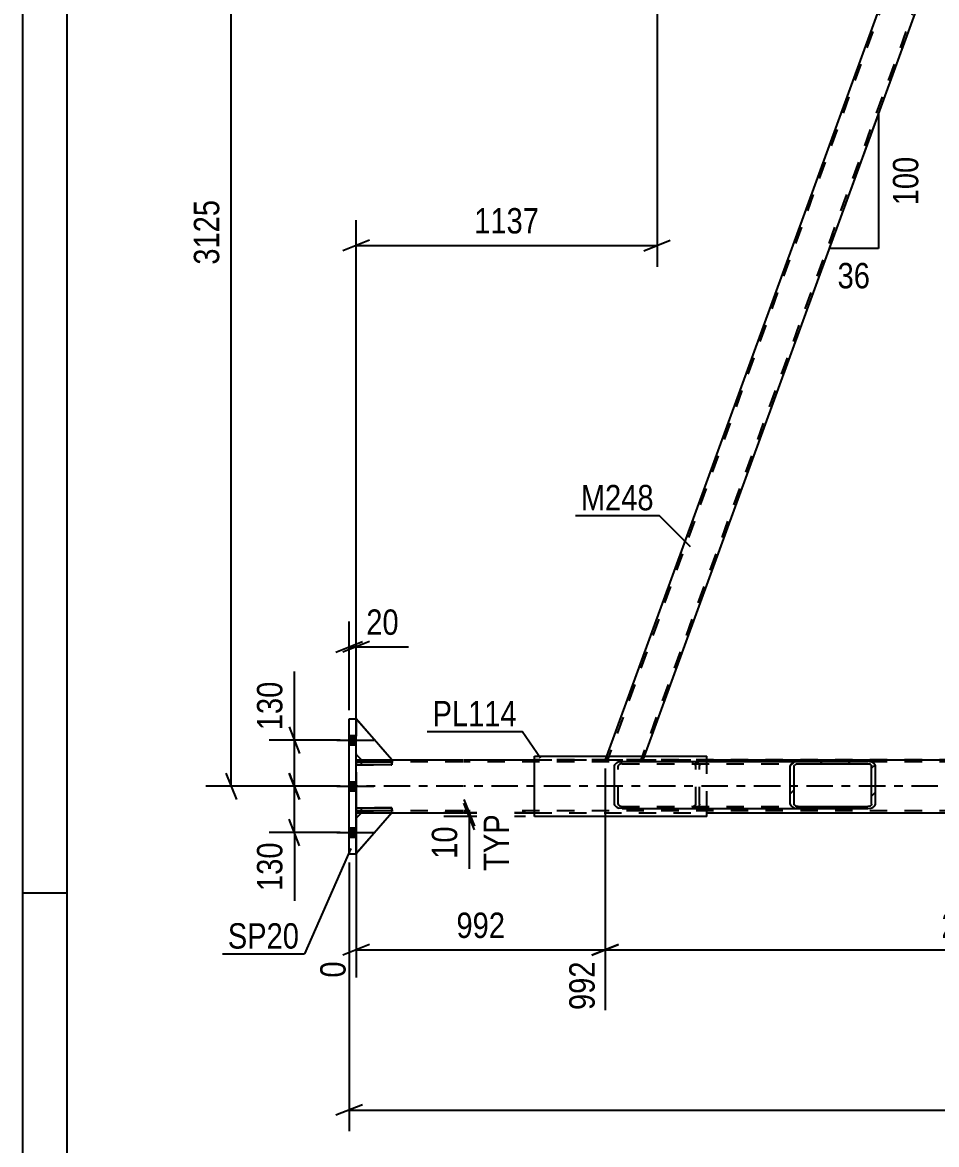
# Model space of a CAD drawing. Header units: millimetres. Extents: x -858 to 331, y -869 to -28.
# Drawn here: x -857.6 to -754.5, y -450 to -323.4 of the extents above; entities that cross this region are included whole.
import ezdxf

# ---------------------------------------------------------------- set-up
doc = ezdxf.new("R2010")
doc.units = ezdxf.units.MM
doc.linetypes.add('DXK_LINE_DOT2', pattern=[3.9198, 1.9599, -1.9599])
doc.linetypes.add('DXK_LINE_DOT3', pattern=[5.9187, 2.979, -0.9799, 0.9799, -0.9799])
doc.styles.add('Arial Narrow', font='ARIALN.TTF', dxfattribs={"height": 0.2})

# ---------------------------------------------------------------- blocks, each defined once
blk = doc.blocks.new('Unknown-570393797-1134')
at = {"color": 5, "linetype": 'Continuous'}
for p, q in [((-857.57, -27.58), (-857.57, -868.58)), ((-852.57, -32.58), (-852.57, -863.58)), ((-852.57, -421.58), (-857.57, -421.58))]:
    blk.add_line(p, q, dxfattribs=at)
blk = doc.blocks.new('Part-570393797-12530 - 12424')
at = {"color": 2, "linetype": 'Continuous'}
for p, q in [((-815.93, -406.54), (-819.93, -401.94)), ((-819.93, -405.94), (-819.33, -406.54)), ((-819.33, -406.54), (-815.93, -406.54))]:
    blk.add_line(p, q, dxfattribs=at)
at = {"color": 7, "linetype": 'DXK_LINE_DOT2'}
blk.add_line((-819.93, -405.94), (-819.93, -401.94), dxfattribs=at)
blk = doc.blocks.new('Part-570393797-12472 - 12424')
at = {"color": 2, "linetype": 'Continuous'}
for p, q in [((-819.93, -406.54), (-819.33, -406.54)), ((-815.93, -406.54), (-807.93, -406.54)), ((-807.83, -406.54), (-799.83, -406.54)), ((-780.41, -406.54), (-716.82, -406.54)), ((-819.93, -412.54), (-819.33, -412.54)), ((-815.93, -412.54), (-807.93, -412.54)), ((-807.83, -412.54), (-799.83, -412.54)), ((-780.41, -412.54), (-716.82, -412.54))]:
    blk.add_line(p, q, dxfattribs=at)
at = {"color": 7, "linetype": 'DXK_LINE_DOT2'}
for p, q in [((-819.93, -412.54), (-819.93, -406.54)), ((-807.93, -406.78), (-819.93, -406.78)), ((-819.33, -406.54), (-815.93, -406.54)), ((-132.89, -406.78), (-807.83, -406.78)), ((-132.89, -406.54), (-799.83, -406.54)), ((-799.83, -406.54), (-780.41, -406.54)), ((-807.93, -412.3), (-819.93, -412.3)), ((-819.33, -412.54), (-815.93, -412.54)), ((-132.89, -412.3), (-807.83, -412.3)), ((-799.83, -412.54), (-780.41, -412.54))]:
    blk.add_line(p, q, dxfattribs=at)
at = {"color": 7, "linetype": 'DXK_LINE_DOT3'}
for p, q in [((-807.93, -409.54), (-819.93, -409.54)), ((-132.89, -409.54), (-807.83, -409.54))]:
    blk.add_line(p, q, dxfattribs=at)
blk = doc.blocks.new('Part-570393797-12529 - 12424')
at = {"color": 7, "linetype": 'DXK_LINE_DOT2'}
for p, q in [((-819.93, -413.14), (-819.33, -412.54)), ((-815.93, -412.54), (-819.93, -417.14)), ((-819.33, -412.54), (-815.93, -412.54)), ((-819.93, -417.14), (-819.93, -413.14))]:
    blk.add_line(p, q, dxfattribs=at)
blk = doc.blocks.new('Part-570393797-12531 - 12424')
at = {"color": 7, "linetype": 'DXK_LINE_DOT2'}
for p, q in [((-815.93, -406.54), (-819.93, -401.94)), ((-819.93, -401.94), (-819.93, -405.94)), ((-819.93, -405.94), (-819.33, -406.54)), ((-819.33, -406.54), (-815.93, -406.54))]:
    blk.add_line(p, q, dxfattribs=at)
blk = doc.blocks.new('Part-570393797-12815 - 12424')
at = {"color": 2, "linetype": 'Continuous'}
for p, q in [((-819.93, -411.98), (-815.93, -411.98)), ((-819.93, -412.3), (-819.93, -411.98)), ((-815.93, -412.3), (-819.93, -412.3)), ((-815.93, -411.98), (-815.93, -412.3))]:
    blk.add_line(p, q, dxfattribs=at)
at = {"color": 7, "linetype": 'DXK_LINE_DOT2'}
blk.add_line((-819.33, -412.3), (-819.33, -411.98), dxfattribs=at)
blk = doc.blocks.new('Part-570393797-13008 - 12424')
at = {"linetype": 'Continuous'}
h = blk.add_hatch(dxfattribs=at)
h.set_pattern_fill('', scale=0.7, style=0, pattern_type=0)
h.set_pattern_definition([(45, (-770.9867, -407.2361), (-1.57154, 1.57154), [])])
h.paths.add_polyline_path([(-770.92, -407.05), (-770.99, -407.24), (-770.99, -411.56), (-770.92, -411.74), (-770.73, -411.9), (-770.45, -412), (-770.11, -412.04), (-762.25, -412.04), (-761.92, -412), (-761.63, -411.9), (-761.45, -411.74), (-761.38, -411.56), (-761.38, -407.24), (-761.45, -407.05), (-761.63, -406.9), (-761.92, -406.79), (-762.25, -406.76), (-770.11, -406.76), (-770.45, -406.79), (-770.73, -406.9)])
h.paths.add_polyline_path([(-770.28, -407.01), (-770.11, -407), (-762.25, -407), (-762.09, -407.01), (-761.94, -407.07), (-761.85, -407.14), (-761.82, -407.24), (-761.82, -411.56), (-761.85, -411.65), (-761.94, -411.73), (-762.09, -411.78), (-762.25, -411.8), (-770.11, -411.8), (-770.28, -411.78), (-770.42, -411.73), (-770.52, -411.65), (-770.55, -411.56), (-770.55, -407.24), (-770.52, -407.14), (-770.42, -407.07)])
at = {"color": 2, "linetype": 'Continuous'}
for p, q in [((-790.82, -407.24), (-790.75, -407.05)), ((-790.82, -411.56), (-790.82, -407.24)), ((-790.28, -406.79), (-789.94, -406.76)), ((-789.94, -406.76), (-770.11, -406.76)), ((-770.92, -407.05), (-770.99, -407.24)), ((-770.99, -411.56), (-770.99, -407.24)), ((-770.55, -407.24), (-770.52, -407.14)), ((-770.55, -411.56), (-770.55, -407.24)), ((-770.11, -406.76), (-770.45, -406.79)), ((-770.28, -407.01), (-770.11, -407)), ((-770.11, -406.76), (-762.25, -406.76)), ((-770.11, -407), (-762.25, -407)), ((-761.92, -406.79), (-762.25, -406.76)), ((-762.25, -407), (-762.09, -407.01)), ((-761.85, -407.14), (-761.82, -407.24)), ((-761.82, -411.56), (-761.82, -407.24)), ((-761.38, -407.24), (-761.45, -407.05)), ((-761.38, -411.56), (-761.38, -407.24)), ((-790.75, -411.74), (-790.82, -411.56)), ((-789.94, -412.04), (-790.28, -412)), ((-789.94, -412.04), (-770.11, -412.04)), ((-770.99, -411.56), (-770.92, -411.74)), ((-770.52, -411.65), (-770.55, -411.56)), ((-770.45, -412), (-770.11, -412.04)), ((-770.11, -411.8), (-770.28, -411.78)), ((-770.11, -411.8), (-762.25, -411.8)), ((-770.11, -412.04), (-762.25, -412.04)), ((-762.09, -411.78), (-762.25, -411.8)), ((-762.25, -412.04), (-761.92, -412)), ((-761.82, -411.56), (-761.85, -411.65)), ((-761.45, -411.74), (-761.38, -411.56))]:
    blk.add_line(p, q, dxfattribs=at)
at = {"color": 7, "linetype": 'DXK_LINE_DOT2'}
for p, q in [((-790.35, -407.14), (-790.38, -407.24)), ((-790.38, -411.56), (-790.38, -407.24)), ((-789.94, -407), (-790.11, -407.01)), ((-789.94, -407), (-762.25, -407)), ((-782.08, -406.76), (-781.75, -406.79)), ((-781.91, -407.01), (-782.08, -407)), ((-781.64, -407.24), (-781.68, -407.14)), ((-781.64, -411.56), (-781.64, -407.24)), ((-781.27, -407.05), (-781.21, -407.24)), ((-781.21, -411.56), (-781.21, -407.24)), ((-770.11, -406.76), (-762.25, -406.76)), ((-790.38, -411.56), (-790.35, -411.65)), ((-790.11, -411.78), (-789.94, -411.8)), ((-789.94, -411.8), (-762.25, -411.8)), ((-782.08, -411.8), (-781.91, -411.78)), ((-781.75, -412), (-782.08, -412.04)), ((-781.68, -411.65), (-781.64, -411.56)), ((-781.21, -411.56), (-781.27, -411.74)), ((-770.11, -412.04), (-762.25, -412.04))]:
    blk.add_line(p, q, dxfattribs=at)
at = {"color": 2, "linetype": 'Continuous'}
for centre, radius, start, end in [((-790.14, -407.6), 0.817, 99.5183, 138.064), ((-770.31, -407.6), 0.817, 99.5183, 138.064), ((-770.21, -407.42), 0.409, 99.5183, 138.064), ((-762.15, -407.42), 0.409, 41.9361, 80.4818), ((-762.05, -407.6), 0.817, 41.9361, 80.4818), ((-790.14, -411.19), 0.817, 221.9361, 260.4818), ((-770.31, -411.19), 0.817, 221.9361, 260.4818), ((-770.21, -411.37), 0.409, 221.9361, 260.4818), ((-762.15, -411.37), 0.409, 279.5183, 318.064), ((-762.05, -411.19), 0.817, 279.5183, 318.064)]:
    blk.add_arc(centre, radius, start, end, dxfattribs=at)
at = {"color": 7, "linetype": 'DXK_LINE_DOT2'}
for centre, radius, start, end in [((-790.04, -407.42), 0.409, 99.5183, 138.064), ((-781.98, -407.42), 0.409, 41.9361, 80.4818), ((-781.88, -407.6), 0.817, 41.9361, 80.4818), ((-790.04, -411.37), 0.409, 221.9361, 260.4818), ((-781.98, -411.37), 0.409, 279.5183, 318.064), ((-781.88, -411.19), 0.817, 279.5183, 318.064)]:
    blk.add_arc(centre, radius, start, end, dxfattribs=at)
blk = doc.blocks.new('Part-570393797-12766 - 12424')
at = {"color": 7, "linetype": 'DXK_LINE_DOT2'}
for p, q in [((-815.93, -411.98), (-819.93, -411.98)), ((-819.93, -411.98), (-819.93, -412.3)), ((-819.93, -412.3), (-815.93, -412.3)), ((-819.33, -412.3), (-819.33, -411.98)), ((-815.93, -412.3), (-815.93, -411.98))]:
    blk.add_line(p, q, dxfattribs=at)
blk = doc.blocks.new('Part-570393797-12767 - 12424')
at = {"color": 7, "linetype": 'DXK_LINE_DOT2'}
for p, q in [((-815.93, -406.78), (-819.93, -406.78)), ((-819.93, -406.78), (-819.93, -407.1)), ((-819.93, -407.1), (-815.93, -407.1)), ((-819.33, -407.1), (-819.33, -406.78)), ((-815.93, -407.1), (-815.93, -406.78))]:
    blk.add_line(p, q, dxfattribs=at)
blk = doc.blocks.new('Part-570393797-12794 - 12424')
at = {"color": 2, "linetype": 'Continuous'}
for p, q in [((-819.93, -413.14), (-819.33, -412.54)), ((-815.93, -412.54), (-819.93, -417.14)), ((-819.33, -412.54), (-815.93, -412.54))]:
    blk.add_line(p, q, dxfattribs=at)
at = {"color": 7, "linetype": 'DXK_LINE_DOT2'}
blk.add_line((-819.93, -417.14), (-819.93, -413.14), dxfattribs=at)
blk = doc.blocks.new('Part-570393797-12816 - 12424')
at = {"color": 2, "linetype": 'Continuous'}
for p, q in [((-819.93, -406.78), (-815.93, -406.78)), ((-819.93, -407.1), (-819.93, -406.78)), ((-815.93, -407.1), (-819.93, -407.1)), ((-815.93, -406.78), (-815.93, -407.1))]:
    blk.add_line(p, q, dxfattribs=at)
at = {"color": 7, "linetype": 'DXK_LINE_DOT2'}
blk.add_line((-819.33, -407.1), (-819.33, -406.78), dxfattribs=at)
blk = doc.blocks.new('Bolt-570393797-12851 - 12424')
at = {"linetype": 'Continuous'}
for points in [[(-820.73, -403.82), (-820.73, -404.86), (-819.93, -404.86), (-819.93, -403.82)], [(-820.73, -403.82), (-820.73, -404.86), (-819.93, -404.86), (-819.93, -403.82)], [(-820.73, -403.82), (-820.73, -404.86), (-819.93, -404.86), (-819.93, -403.82)], [(-820.73, -409.02), (-820.73, -410.06), (-819.93, -410.06), (-819.93, -409.02)], [(-820.73, -409.02), (-820.73, -410.06), (-819.93, -410.06), (-819.93, -409.02)], [(-820.73, -414.22), (-820.73, -415.26), (-819.93, -415.26), (-819.93, -414.22)], [(-820.73, -414.22), (-820.73, -415.26), (-819.93, -415.26), (-819.93, -414.22)], [(-820.73, -414.22), (-820.73, -415.26), (-819.93, -415.26), (-819.93, -414.22)]]:
    blk.add_hatch(color=1, dxfattribs=at).paths.add_polyline_path(points)
at = {"color": 1, "linetype": 'Continuous'}
for p, q in [((-820.73, -403.82), (-819.93, -403.82)), ((-820.73, -403.82), (-819.93, -403.82)), ((-820.73, -403.82), (-819.93, -403.82)), ((-822.13, -404.34), (-817.93, -404.34)), ((-822.13, -404.34), (-817.93, -404.34)), ((-822.13, -404.34), (-817.93, -404.34)), ((-820.73, -404.86), (-819.93, -404.86)), ((-820.73, -404.86), (-819.93, -404.86)), ((-820.73, -404.86), (-819.93, -404.86)), ((-822.13, -409.54), (-817.93, -409.54)), ((-822.13, -409.54), (-817.93, -409.54)), ((-820.73, -409.02), (-819.93, -409.02)), ((-820.73, -409.02), (-819.93, -409.02)), ((-820.73, -410.06), (-819.93, -410.06)), ((-820.73, -410.06), (-819.93, -410.06)), ((-822.13, -414.74), (-817.93, -414.74)), ((-822.13, -414.74), (-817.93, -414.74)), ((-822.13, -414.74), (-817.93, -414.74)), ((-820.73, -414.22), (-819.93, -414.22)), ((-820.73, -414.22), (-819.93, -414.22)), ((-820.73, -414.22), (-819.93, -414.22)), ((-820.73, -415.26), (-819.93, -415.26)), ((-820.73, -415.26), (-819.93, -415.26)), ((-820.73, -415.26), (-819.93, -415.26))]:
    blk.add_line(p, q, dxfattribs=at)
blk = doc.blocks.new('Part-570393797-12886 - 12424')
at = {"color": 2, "linetype": 'Continuous'}
for p, q in [((-748.69, -287.94), (-791.71, -406.14)), ((-745.45, -290.74), (-787.45, -406.14))]:
    blk.add_line(p, q, dxfattribs=at)
at = {"color": 7, "linetype": 'DXK_LINE_DOT2'}
for p, q in [((-748.29, -287.54), (-791.6, -406.54)), ((-744.54, -287.54), (-787.85, -406.54)), ((-748.54, -287.54), (-748.69, -287.94)), ((-744.28, -287.54), (-748.54, -287.54)), ((-748.54, -287.54), (-748.5, -287.54)), ((-744.28, -287.54), (-745.45, -290.74)), ((-791.71, -406.14), (-791.85, -406.54)), ((-787.45, -406.14), (-787.6, -406.54)), ((-791.85, -406.54), (-787.6, -406.54))]:
    blk.add_line(p, q, dxfattribs=at)
blk = doc.blocks.new('Part-570393797-12944 - 12424')
at = {"color": 2, "linetype": 'Continuous'}
for p, q in [((-820.73, -417.14), (-820.73, -401.94)), ((-820.73, -401.94), (-819.93, -401.94)), ((-819.93, -417.14), (-819.93, -401.94)), ((-820.73, -417.14), (-819.93, -417.14))]:
    blk.add_line(p, q, dxfattribs=at)
blk = doc.blocks.new('Part-570393797-13047 - 12424')
at = {"color": 2, "linetype": 'Continuous'}
for p, q in [((-799.83, -406.14), (-780.41, -406.14)), ((-799.83, -412.94), (-799.83, -406.14)), ((-780.41, -406.76), (-780.41, -406.14)), ((-780.41, -412.94), (-780.41, -412.04)), ((-780.41, -412.94), (-799.83, -412.94))]:
    blk.add_line(p, q, dxfattribs=at)
at = {"color": 7, "linetype": 'DXK_LINE_DOT2'}
blk.add_line((-780.41, -412.04), (-780.41, -406.76), dxfattribs=at)
blk = doc.blocks.new('StraightDimension-570393797-13596 - 12424')
at = {"color": 7, "linetype": 'Continuous'}
for p, q in [((-791.85, -407.54), (-791.85, -434.78)), ((-819.93, -407.94), (-819.93, -431.12)), ((-818.43, -427.4), (-821.43, -428.6)), ((-793.35, -428.6), (-790.35, -427.4)), ((-819.93, -428), (-791.85, -428))]:
    blk.add_line(p, q, dxfattribs=at)
at = {"color": 0}
blk.add_wipeout([(-802.55, -427.25), (-802.55, -423.05), (-809.23, -423.05), (-809.23, -427.25)], dxfattribs=at)
at = {"color": 3, "style": 'Arial Narrow'}
blk.add_text('992', height=2.863, dxfattribs=at).set_placement((-808.63, -426.65))
at = {"color": 0, "linetype": 'Continuous'}
for points in [[(-820.53, -428.7), (-824.73, -428.7), (-824.73, -431.72), (-820.53, -431.72)], [(-792.45, -428.7), (-796.65, -428.7), (-796.65, -435.38), (-792.45, -435.38)]]:
    blk.add_wipeout(points, dxfattribs=at)
at = {"color": 3, "linetype": 'Continuous', "style": 'Arial Narrow'}
for s, height, p in [('0', 2.86, (-821.13, -431.12)), ('992', 2.863, (-793.05, -434.78))]:
    blk.add_text(s, height=height, rotation=90.0002, dxfattribs=at).set_placement(p)
blk = doc.blocks.new('StraightDimension-570393797-13340 - 12424')
at = {"color": 7, "linetype": 'Continuous'}
for p, q in [((-791.85, -407.54), (-791.85, -434.78)), ((-708.73, -407.54), (-708.73, -436.61)), ((-790.35, -427.4), (-793.35, -428.6)), ((-710.23, -428.6), (-707.23, -427.4)), ((-791.85, -428), (-708.73, -428))]:
    blk.add_line(p, q, dxfattribs=at)
at = {"color": 0}
blk.add_wipeout([(-746.04, -427.25), (-746.04, -423.05), (-754.55, -423.05), (-754.55, -427.25)], dxfattribs=at)
at = {"color": 3, "style": 'Arial Narrow'}
blk.add_text('2078', height=2.863, dxfattribs=at).set_placement((-753.95, -426.65))
at = {"color": 0, "linetype": 'Continuous'}
blk.add_wipeout([(-709.33, -428.7), (-713.53, -428.7), (-713.53, -437.21), (-709.33, -437.21)], dxfattribs=at)
at = {"color": 3, "linetype": 'Continuous', "style": 'Arial Narrow'}
blk.add_text('3070', height=2.863, rotation=90.0002, dxfattribs=at).set_placement((-709.93, -436.61))
blk = doc.blocks.new('StraightDimension-570393797-13657 - 12424')
at = {"color": 7, "linetype": 'Continuous'}
for p, q in [((-786.02, -288.54), (-786.02, -350.92)), ((-819.93, -405.54), (-819.93, -345.67)), ((-818.43, -347.92), (-821.43, -349.12)), ((-787.52, -349.12), (-784.52, -347.92)), ((-819.93, -348.52), (-786.02, -348.52))]:
    blk.add_line(p, q, dxfattribs=at)
at = {"color": 0}
blk.add_wipeout([(-798.72, -347.77), (-798.72, -343.57), (-807.23, -343.57), (-807.23, -347.77)], dxfattribs=at)
at = {"color": 3, "style": 'Arial Narrow'}
blk.add_text('1137', height=2.863, dxfattribs=at).set_placement((-806.63, -347.17))
blk = doc.blocks.new('StraightDimension-570393797-14004 - 12424')
at = {"color": 7, "linetype": 'Continuous'}
for p, q in [((-807.8, -411.04), (-806.6, -414.04)), ((-806.6, -414.44), (-807.8, -411.44)), ((-800.83, -412.54), (-810.05, -412.54)), ((-807.2, -412.94), (-807.2, -412.54)), ((-800.83, -412.94), (-810.05, -412.94)), ((-807.2, -412.94), (-807.2, -418.84)), ((-807.2, -412.94), (-807.2, -418.84))]:
    blk.add_line(p, q, dxfattribs=at)
at = {"color": 0, "linetype": 'Continuous'}
blk.add_wipeout([(-802.1, -412.09), (-806.3, -412.09), (-806.3, -419.68), (-802.1, -419.68)], dxfattribs=at)
at = {"color": 0}
blk.add_wipeout([(-807.95, -413.46), (-812.15, -413.46), (-812.15, -418.32), (-807.95, -418.32)], dxfattribs=at)
at = {"color": 3, "linetype": 'Continuous', "style": 'Arial Narrow'}
blk.add_text('TYP', height=2.863, rotation=90.0002, dxfattribs=at).set_placement((-802.7, -419.08))
at = {"color": 3, "style": 'Arial Narrow'}
blk.add_text('10', height=2.863, rotation=90.0002, dxfattribs=at).set_placement((-808.55, -417.72))
blk = doc.blocks.new('StraightDimension-570393797-14174 - 12424')
at = {"color": 7, "linetype": 'Continuous'}
for p, q in [((-833.43, -286.04), (-834.63, -283.04)), ((-787.82, -284.54), (-836.88, -284.54)), ((-834.03, -409.54), (-834.03, -284.54)), ((-834.63, -408.04), (-833.43, -411.04)), ((-821.73, -409.54), (-836.88, -409.54))]:
    blk.add_line(p, q, dxfattribs=at)
at = {"color": 0}
blk.add_wipeout([(-834.78, -342.78), (-838.98, -342.78), (-838.98, -351.29), (-834.78, -351.29)], dxfattribs=at)
at = {"color": 3, "style": 'Arial Narrow'}
blk.add_text('3125', height=2.863, rotation=90.0002, dxfattribs=at).set_placement((-835.38, -350.69))
blk = doc.blocks.new('StraightDimension-570393797-14584 - 12424')
at = {"color": 7, "linetype": 'Continuous'}
for p, q in [((-827.51, -408.04), (-826.31, -411.04)), ((-821.73, -409.54), (-829.76, -409.54)), ((-826.91, -414.74), (-826.91, -409.54)), ((-826.31, -416.24), (-827.51, -413.24)), ((-821.73, -414.74), (-829.76, -414.74)), ((-826.91, -414.74), (-826.91, -422.47)), ((-826.91, -414.74), (-826.91, -422.47))]:
    blk.add_line(p, q, dxfattribs=at)
at = {"color": 0}
blk.add_wipeout([(-827.66, -415.26), (-831.86, -415.26), (-831.86, -421.95), (-827.66, -421.95)], dxfattribs=at)
at = {"color": 3, "style": 'Arial Narrow'}
blk.add_text('130', height=2.863, rotation=90.0002, dxfattribs=at).set_placement((-828.26, -421.35))
blk = doc.blocks.new('StraightDimension-570393797-13687 - 12424')
at = {"color": 7, "linetype": 'Continuous'}
for p, q in [((-820.73, -418.14), (-820.73, -448.46)), ((-819.23, -445.46), (-822.23, -446.66)), ((-820.73, -446.06), (-86.6, -446.06))]:
    blk.add_line(p, q, dxfattribs=at)
blk = doc.blocks.new('AngleDimension-570393797-13709 - 12424')
at = {"color": 7, "linetype": 'Continuous'}
for p, q in [((-761.06, -333.63), (-766.6, -348.86)), ((-761.06, -333.63), (-761.06, -348.86)), ((-766, -347.19), (-766.6, -348.86)), ((-761.06, -348.86), (-766.6, -348.86))]:
    blk.add_line(p, q, dxfattribs=at)
at = {"color": 0}
for points in [[(-755.96, -337.9), (-760.16, -337.9), (-760.16, -344.59), (-755.96, -344.59)], [(-761.4, -353.96), (-761.4, -349.76), (-766.26, -349.76), (-766.26, -353.96)]]:
    blk.add_wipeout(points, dxfattribs=at)
at = {"color": 3, "style": 'Arial Narrow'}
blk.add_text('100', height=2.863, rotation=90.0002, dxfattribs=at).set_placement((-756.56, -343.99))
blk.add_text('36', height=2.863, dxfattribs=at).set_placement((-765.66, -353.36))
blk = doc.blocks.new('StraightDimension-570393797-13921 - 12424')
at = {"color": 7, "linetype": 'Continuous'}
for p, q in [((-820.73, -400.94), (-820.73, -390.95)), ((-819.93, -400.94), (-819.93, -390.95)), ((-822.23, -394.4), (-819.23, -393.2)), ((-818.43, -393.2), (-821.43, -394.4)), ((-820.73, -393.8), (-819.93, -393.8)), ((-819.93, -393.8), (-814.02, -393.8)), ((-819.93, -393.8), (-814.02, -393.8))]:
    blk.add_line(p, q, dxfattribs=at)
at = {"color": 0}
blk.add_wipeout([(-814.55, -393.05), (-814.55, -388.85), (-819.4, -388.85), (-819.4, -393.05)], dxfattribs=at)
at = {"color": 3, "style": 'Arial Narrow'}
blk.add_text('20', height=2.863, dxfattribs=at).set_placement((-818.8, -392.45))
blk = doc.blocks.new('StraightDimension-570393797-14576 - 12424')
at = {"color": 7, "linetype": 'Continuous'}
for p, q in [((-826.91, -404.34), (-826.91, -396.6)), ((-826.91, -404.34), (-826.91, -396.6)), ((-827.51, -402.84), (-826.31, -405.84)), ((-821.73, -404.34), (-829.76, -404.34)), ((-826.91, -409.54), (-826.91, -404.34)), ((-826.31, -411.04), (-827.51, -408.04)), ((-821.73, -409.54), (-829.76, -409.54))]:
    blk.add_line(p, q, dxfattribs=at)
at = {"color": 0}
blk.add_wipeout([(-827.66, -397.13), (-831.86, -397.13), (-831.86, -403.81), (-827.66, -403.81)], dxfattribs=at)
at = {"color": 3, "style": 'Arial Narrow'}
blk.add_text('130', height=2.863, rotation=90.0002, dxfattribs=at).set_placement((-828.26, -403.21))
blk = doc.blocks.new('Mark-570393797-12940 - 12424')
at = {"color": 0}
blk.add_wipeout([(-826.37, -427.85), (-826.37, -424.85), (-834.41, -424.85), (-834.41, -427.85)], dxfattribs=at)
blk.add_wipeout([(-826.37, -427.85), (-826.37, -424.85), (-834.41, -424.85), (-834.41, -427.85)], dxfattribs=at)
at = {"color": 30, "linetype": 'Continuous'}
for p in [(-820.55, -416.57), (-835.01, -428.45)]:
    blk.add_line(p, (-825.77, -428.45), dxfattribs=at)
at = {"color": 3, "style": 'Arial Narrow'}
blk.add_text('SP20', height=2.863, dxfattribs=at).set_placement((-834.41, -427.85))
blk = doc.blocks.new('Mark-570393797-12882 - 12424')
at = {"color": 0}
blk.add_wipeout([(-786.39, -378.4), (-786.39, -375.4), (-794.61, -375.4), (-794.61, -378.4)], dxfattribs=at)
blk.add_wipeout([(-786.39, -378.4), (-786.39, -375.4), (-794.61, -375.4), (-794.61, -378.4)], dxfattribs=at)
at = {"color": 30, "linetype": 'Continuous'}
for p in [(-795.21, -379), (-782.25, -382.53)]:
    blk.add_line(p, (-785.79, -379), dxfattribs=at)
at = {"color": 3, "style": 'Arial Narrow'}
blk.add_text('M248', height=2.863, dxfattribs=at).set_placement((-794.61, -378.4))
blk = doc.blocks.new('Mark-570393797-13043 - 12424')
at = {"color": 0}
blk.add_wipeout([(-801.82, -402.77), (-801.82, -399.77), (-811.33, -399.77), (-811.33, -402.77)], dxfattribs=at)
blk.add_wipeout([(-801.82, -402.77), (-801.82, -399.77), (-811.33, -399.77), (-811.33, -402.77)], dxfattribs=at)
at = {"color": 30, "linetype": 'Continuous'}
for p in [(-811.93, -403.37), (-799.14, -406.35)]:
    blk.add_line(p, (-801.22, -403.37), dxfattribs=at)
at = {"color": 3, "style": 'Arial Narrow'}
blk.add_text('PL114', height=2.863, dxfattribs=at).set_placement((-811.33, -402.77))

msp = doc.modelspace()

# ---------------------------------------------------------------- block references
for name in ['Unknown-570393797-1134', 'Part-570393797-12886 - 12424', 'Part-570393797-12944 - 12424', 'Part-570393797-12530 - 12424', 'Part-570393797-12531 - 12424', 'Bolt-570393797-12851 - 12424', 'Part-570393797-13047 - 12424', 'Part-570393797-12472 - 12424', 'Part-570393797-12767 - 12424', 'Part-570393797-12816 - 12424', 'Part-570393797-13008 - 12424', 'Part-570393797-12815 - 12424', 'Part-570393797-12766 - 12424', 'Part-570393797-12529 - 12424', 'Part-570393797-12794 - 12424']:
    msp.add_blockref(name, (0, 0))

# ---------------------------------------------------------------- next in the draw order: block references
for name in ['StraightDimension-570393797-13657 - 12424', 'StraightDimension-570393797-13596 - 12424']:
    msp.add_blockref(name, (0, 0))

# ---------------------------------------------------------------- next in the draw order: block references
for name in ['StraightDimension-570393797-13340 - 12424', 'StraightDimension-570393797-14004 - 12424']:
    msp.add_blockref(name, (0, 0))

# ---------------------------------------------------------------- next in the draw order: block references
msp.add_blockref('StraightDimension-570393797-14174 - 12424', (0, 0))

# ---------------------------------------------------------------- next in the draw order: block references
msp.add_blockref('StraightDimension-570393797-14584 - 12424', (0, 0))

# ---------------------------------------------------------------- next in the draw order: block references
msp.add_blockref('StraightDimension-570393797-13687 - 12424', (0, 0))

# ---------------------------------------------------------------- next in the draw order: block references
for name in ['AngleDimension-570393797-13709 - 12424', 'Mark-570393797-12882 - 12424', 'StraightDimension-570393797-13921 - 12424', 'Mark-570393797-13043 - 12424', 'Mark-570393797-12940 - 12424']:
    msp.add_blockref(name, (0, 0))

# ---------------------------------------------------------------- next in the draw order: block references
msp.add_blockref('StraightDimension-570393797-14576 - 12424', (0, 0))

doc.saveas('drawing.dxf')
